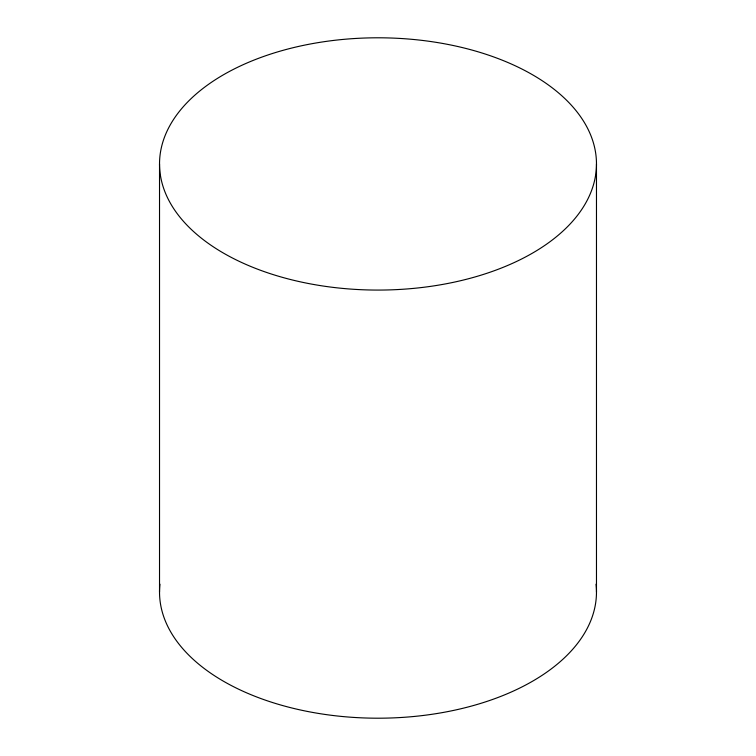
<?xml version="1.0" encoding="UTF-8"?>
<svg xmlns="http://www.w3.org/2000/svg" width="756" height="756" viewBox="0 0 756 756"><rect width="100%" height="100%" fill="white"/><g stroke="black" fill="none" stroke-linecap="round" stroke-linejoin="round"><path stroke-width="1.13" d="M596.475 163.939A218.475 126.139 0 0 1 268.758 273.171A218.475 126.139 0 0 1 268.758 54.697A218.475 126.139 0 0 1 596.475 163.939L596.475 592.061M159.525 163.939L159.525 592.061M596.049 584.19A218.475 126.139 0 0 1 378 718.2A218.475 126.139 0 0 1 159.951 584.19"/></g></svg>
